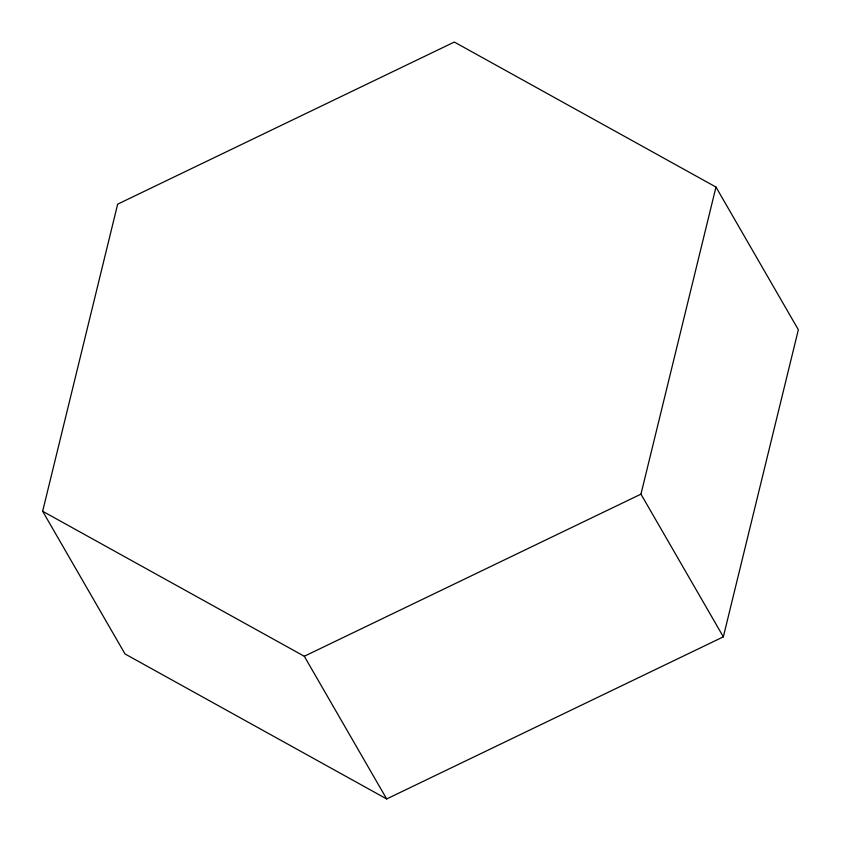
<?xml version="1.0" encoding="UTF-8"?>
<svg xmlns="http://www.w3.org/2000/svg" width="841" height="841" viewBox="0 0 841 841"><rect width="100%" height="100%" fill="white"/><g stroke="black" fill="none" stroke-linecap="round" stroke-linejoin="round"><path stroke-width="1.26" d="M42.649 511.265L117.656 204.163L454.319 42.05L715.975 187.049L798.351 329.735L723.344 636.837L386.681 798.95L125.025 653.951L42.649 511.265L304.295 656.264L386.681 798.95M723.344 636.837L640.958 494.151L715.975 187.049M304.295 656.264L640.958 494.151"/></g></svg>
